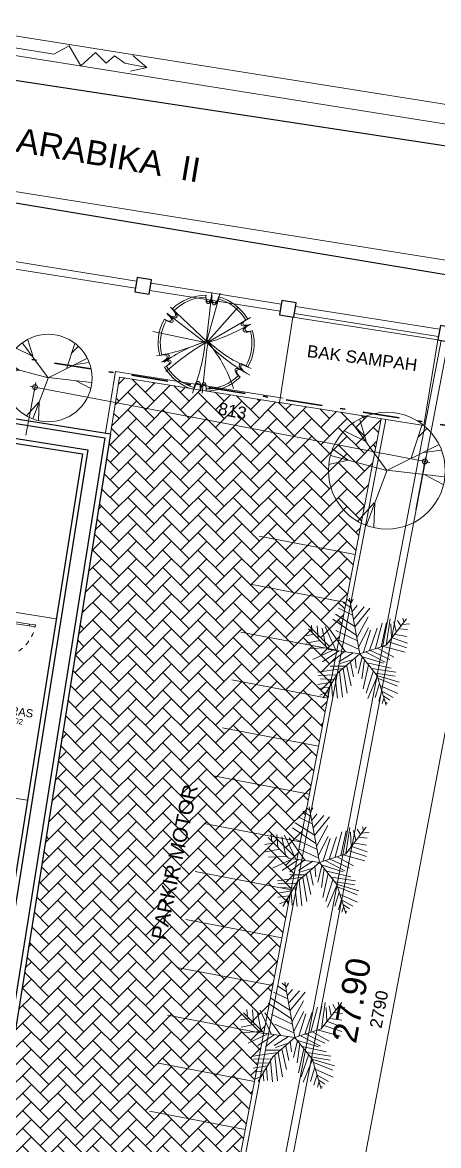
# Model space of a CAD drawing. Header units: millimetres. Extents: x -11 to 1625, y -267 to 180.
# Drawn here: x 1481.09 to 1489.61, y 44.64 to 67.66 of the extents above; entities that cross this region are included whole.
import ezdxf
from ezdxf.enums import TextEntityAlignment as Align

# ---------------------------------------------------------------- set-up
doc = ezdxf.new("R2010")
doc.units = ezdxf.units.MM
doc.linetypes.add('DASHDOT', pattern=[1, 0.5, -0.25, 0, -0.25])
doc.linetypes.add('HIDDEN', pattern=[0.375, 0.25, -0.125])
for name, color, linetype, lineweight in [('ars', 11, 'Continuous', 5), ('batas jalan', 3, 'Continuous', 25), ('GSB', 1, 'DASHDOT', 35), ('KOLOM', 1, 'Continuous', 30), ('KUSEN', 30, 'Continuous', 15), ('lan', 7, 'Continuous', 15), ('line', 11, 'Continuous', 5), ('not', 7, 'Continuous', 20), ('PAGAR', 4, 'Continuous', 18), ('POHON', 84, 'Continuous', 0), ('u', 6, 'Continuous', 20)]:
    doc.layers.add(name, color=color, linetype=linetype, lineweight=lineweight)
doc.styles.add('ATTR', font='romans.shx', dxfattribs={"width": 0.8, "height": 1.735066})
doc.styles.get("Standard").update_dxf_attribs({"font": 'ARIALUNI.TTF'})
doc.dimstyles.new('SK100', dxfattribs={"dimtxt": 0.25, "dimasz": 0.1, "dimexe": 0.1, "dimexo": 0, "dimgap": 0.15, "dimtad": 1, "dimdec": 0, "dimlfac": 100, "dimzin": 12, "dimdsep": 46, "dimtxsty": 'Standard', "dimblk": 'BULAT', "dimcen": 0.1, "dimclrd": 256, "dimclre": 256, "dimclrt": 256, "dimadec": 0, "dimazin": 3, "dimtfac": 1, "dimtdec": 0, "dimtofl": 0, "dimtmove": 0, "dimatfit": 3, "dimldrblk": 'BULAT', "dimfxl": 0, "dimtolj": 1, "dimtzin": 0, "dimlwd": -1, "dimlwe": -1, "dimarcsym": 0})

# ---------------------------------------------------------------- blocks, each defined once
blk = doc.blocks.new('NOTASI RUANG')
at = {"layer": 'not'}
for height, p in [(0.26, (-0.011, 0.3)), (0.175, (-0.009, -0.017))]:
    blk.add_attdef('RUANG', text='', height=height, dxfattribs=at).set_placement(p, align=Align.MIDDLE_CENTER)
blk = doc.blocks.new('DENAH LANTAI DASAR')
for p, q in [((-12.75, 16), (13.75, 16)), ((6.15, 15.9), (13.65, 15.9)), ((13.65, 15.9), (13.65, 1.6)), ((13.75, 16), (13.75, 1.5)), ((6.15, 15.6), (13.35, 15.6)), ((6.15, 15.5), (13.25, 15.5)), ((13.25, 15.5), (13.25, 2)), ((13.35, 15.6), (13.35, 1.9))]:
    blk.add_line(p, q)
at = {"layer": 'KUSEN', "linetype": 'HIDDEN', "ltscale": 0.3}
blk.add_lwpolyline([(12.05, 11.085, 0.414214), (12.85, 11.885, 1.303225)], format="xyb", dxfattribs=at)
at = {"layer": 'KUSEN'}
for points in [[(12.73, 11.885), (12.73, 11.845), (12.17, 11.845), (12.17, 11.885)], [(12.85, 11.885), (12.85, 11.845), (12.73, 11.845), (12.73, 11.885)]]:
    blk.add_lwpolyline(points, close=True, dxfattribs=at)
at = {"layer": 'lan'}
for p, q in [((12.075, 12.075), (13.25, 12.075)), ((12.075, 8.31), (13.25, 8.31))]:
    blk.add_line(p, q, dxfattribs=at)
ref = blk.add_blockref('NOTASI RUANG', (12.719, 9.89), dxfattribs=dict(xscale=0.6323962268195373, yscale=0.6323962268195373, zscale=0.6323962268195373))
ref.add_attrib('RUANG', '- 0.02', dxfattribs={"layer": 'not', "height": 0.1108}).set_placement((12.713, 9.879), align=Align.MIDDLE_CENTER)
ref.add_attrib('RUANG', 'TERAS', dxfattribs={"layer": 'not', "height": 0.1643}).set_placement((12.711, 10.079), align=Align.MIDDLE_CENTER)
blk = doc.blocks.new('BULAT')
for p, q in [((-1, 0), (1, 0)), ((0, -1), (0, 1))]:
    blk.add_line(p, q)
blk.add_circle((0, 0), 0.5)
blk = doc.blocks.new('*D1630')
at = {"layer": 'Defpoints', "color": 0}
for p in [(1481.156, 59.203), (1489.331, 58.661), (1489.143, 57.678)]:
    blk.add_point(p, dxfattribs=at)
at = {"layer": 'u'}
for p, q in [((1481.156, 59.203), (1481.363, 60.283)), ((1481.442, 60.166), (1489.233, 58.679)), ((1489.143, 57.678), (1489.35, 58.759))]:
    blk.add_line(p, q, dxfattribs=at)
at = {"layer": 'u', "xscale": 0.1, "yscale": 0.1, "zscale": 0.1}
for p, rotation in [((1481.344, 60.185), 169.1956795512106), ((1489.331, 58.661), 349.1956795512105)]:
    blk.add_blockref('BULAT', p, dxfattribs=dict(at, rotation=rotation))
at = {"layer": 'u', "insert": (1485.389, 59.696), "char_height": 0.25, "attachment_point": 5, "rotation": 349.1957}
blk.add_mtext('\\A1;813', dxfattribs=at)
blk = doc.blocks.new('*D1632')
at = {"layer": 'Defpoints', "color": 0}
for p in [(1478.844, 45.295), (1486.501, 43.833), (1486.314, 42.851)]:
    blk.add_point(p, dxfattribs=at)
at = {"layer": 'u'}
for p, q in [((1478.844, 45.295), (1478.638, 44.214)), ((1478.755, 44.294), (1486.216, 42.87)), ((1486.501, 43.833), (1486.295, 42.753))]:
    blk.add_line(p, q, dxfattribs=at)
at = {"layer": 'u', "xscale": 0.1, "yscale": 0.1, "zscale": 0.1}
for p, rotation in [((1478.657, 44.312), 169.1956795512109), ((1486.314, 42.851), 349.1956795512109)]:
    blk.add_blockref('BULAT', p, dxfattribs=dict(at, rotation=rotation))
at = {"layer": 'u', "insert": (1482.704, 43.823), "char_height": 0.25, "attachment_point": 5, "rotation": 349.1957}
blk.add_mtext('\\A1;780', dxfattribs=at)
blk = doc.blocks.new('Deciduous Tree 13 PV')
at = {"layer": 'POHON'}
for p, q in [((0.001, 0.001), (-0.438, 0.6)), ((-0.266, 0.38), (-0.347, 0.655)), ((0.311, 0.16), (0.454, 0.594)), ((-0.271, 0.374), (-0.538, 0.509)), ((0.401, 0.429), (0.511, 0.539)), ((0.001, 0.001), (0.664, 0.332)), ((0.001, 0.001), (-0.724, 0.197)), ((-0.495, 0.136), (-0.695, 0.276)), ((0.473, 0.234), (0.697, 0.264)), ((-0.49, 0.136), (-0.748, 0.081)), ((0, 0), (-0.261, -0.702)), ((0.001, 0.008), (0.74, -0.078)), ((0.478, -0.047), (0.721, -0.176)), ((-0.161, -0.414), (-0.376, -0.653)), ((-0.156, -0.414), (-0.166, -0.726))]:
    blk.add_line(p, q, dxfattribs=at)
blk.add_circle((0, 0), 0.75, dxfattribs=at)
at = {"layer": 'POHON', "style": 'ATTR', "width": 0.8, "flags": 9}
blk.add_attdef('ESTCODE', (0.001, 0.001), '', height=0.000003, rotation=180, dxfattribs=at)
blk = doc.blocks.new('Tree Palm')
at = {"layer": 'POHON'}
for p, q in [((-0.07288, 0.39707), (-0.21778, 0.46673)), ((-0.08737, 0.47138), (-0.17069, 0.52711)), ((-0.10186, 0.5364), (-0.13084, 0.55962)), ((0, 0), (-0.105, 0.57)), ((-0.09099, 0.51782), (-0.06563, 0.55962)), ((-0.0765, 0.43423), (-0.02578, 0.4946)), ((-0.05839, 0.35992), (0.04667, 0.48067)), ((-0.05114, 0.27632), (0.10463, 0.46673)), ((-0.03665, 0.19273), (-0.27574, 0.35527)), ((-0.05114, 0.28097), (-0.24676, 0.40636)), ((-0.02941, 0.16486), (0.08652, 0.3785)), ((0.27, 0.09), (0.48, 0.36)), ((0.27127, 0.09056), (0.31112, 0.35992)), ((0.44153, 0.36456), (0.45239, 0.32741)), ((-0.315, 0.045), (-0.525, 0.255)), ((-0.48585, 0.21131), (-0.49309, 0.29026)), ((-0.43513, 0.28561), (-0.42427, 0.15558)), ((-0.38442, 0.26239), (-0.34819, 0.07663)), ((-0.35544, 0.28097), (-0.24314, 0.03947)), ((-0.14533, 0.0209), (-0.30834, 0.2531)), ((-0.24314, 0.23917), (-0.02941, 0.137)), ((-0.01129, 0.06734), (0.09014, 0.26704)), ((0.03942, 0.01625), (0.11187, 0.24381)), ((0.10101, 0.03483), (0.17708, 0.26239)), ((0.16259, 0.05805), (0.23142, 0.31348)), ((0.22055, 0.07198), (0.27489, 0.32277)), ((0.31836, 0.30883), (0.32561, 0.16486)), ((0.35096, 0.32741), (0.3727, 0.22524)), ((0.38719, 0.34134), (0.41979, 0.28561)), ((0.4053, 0.25775), (0.48862, 0.24846)), ((0.43791, 0.29954), (0.51036, 0.30883)), ((-0.47498, 0.19737), (-0.5583, 0.18344)), ((-0.40615, 0.137), (-0.55105, 0.10913)), ((-0.20691, 0.137), (-0.01129, 0.04876)), ((0.29662, 0.12307), (0.48137, 0.06269)), ((0.33285, 0.16486), (0.48862, 0.10913)), ((0.36183, 0.19737), (0.48137, 0.1788)), ((-0.3337, 0.06269), (-0.52207, 0.0534)), ((-0.28299, 0.03483), (-0.4786, -0.05805)), ((-0.21416, 0.03018), (-0.38079, -0.08128)), ((0, 0), (-0.315, 0.045)), ((-0.15982, 0.0209), (-0.3011, -0.09521)), ((0, 0), (-0.225, -0.195)), ((-0.06563, 0.01161), (-0.21416, -0.08128)), ((0, 0), (0.27, 0.09)), ((0, 0), (0.18, -0.225)), ((0.06478, 0.01625), (0.2604, -0.08592)), ((0.11187, 0.03483), (0.30749, -0.05805)), ((0.1807, 0.05805), (0.35096, -0.03483)), ((0.24229, 0.07663), (0.46688, 0.01625)), ((-0.06563, -0.05805), (-0.19967, -0.09985)), ((-0.13446, -0.11378), (-0.08737, -0.32741)), ((-0.09461, -0.08592), (-0.06201, -0.23453)), ((-0.04752, -0.03483), (-0.03665, -0.14629)), ((0.02493, -0.03019), (-0.01491, -0.20202)), ((0.01769, -0.02555), (0.24229, -0.09521)), ((0.05029, -0.0627), (0.02131, -0.25775)), ((0.09014, -0.11378), (0.0358, -0.35992)), ((0.07565, -0.09056), (0.32198, -0.14629)), ((-0.17431, -0.15094), (-0.42789, -0.18809)), ((-0.24314, -0.21596), (-0.42427, -0.2206)), ((-0.225, -0.195), (-0.375, -0.45)), ((-0.15257, -0.12772), (-0.3011, -0.12772)), ((-0.20691, -0.18345), (-0.17793, -0.44352)), ((-0.17069, -0.15094), (-0.12721, -0.40172)), ((0.14085, -0.16951), (0.06478, -0.40172)), ((0.1807, -0.22524), (0.08289, -0.45745)), ((0.12274, -0.15094), (0.36907, -0.18809)), ((0.16259, -0.19738), (0.36183, -0.22989)), ((0.18, -0.225), (0.27, -0.525)), ((0.18433, -0.22524), (0.4053, -0.29026)), ((-0.28299, -0.29026), (-0.42789, -0.31348)), ((-0.30834, -0.34135), (-0.42427, -0.35528)), ((-0.26849, -0.2624), (-0.40253, -0.25775)), ((-0.29023, -0.30884), (-0.27936, -0.43887)), ((-0.25038, -0.23918), (-0.22865, -0.45281)), ((0.20244, -0.30419), (0.15897, -0.44816)), ((0.19157, -0.25311), (0.38719, -0.33206)), ((0.21331, -0.32741), (0.39081, -0.40636)), ((-0.34457, -0.39708), (-0.40978, -0.42494)), ((-0.32646, -0.36921), (-0.31921, -0.44352)), ((0.2278, -0.3785), (0.19519, -0.48532)), ((0.2278, -0.38314), (0.34372, -0.44816)), ((0.24591, -0.45745), (0.23142, -0.50854)), ((0.24591, -0.43423), (0.30749, -0.47603)), ((0.26764, -0.49925), (0.28213, -0.50854))]:
    blk.add_line(p, q, dxfattribs=at)
at = {"layer": 'POHON', "style": 'ATTR', "width": 0.8, "flags": 9}
blk.add_attdef('ESTCODE', (0, 0), '', height=0.00000274, dxfattribs=at)
blk = doc.blocks.new('POH1')
for p, q in [((0.05, -0.21), (0.81, 6.36)), ((0.05, -0.21), (1.89, 6.3)), ((0.13, 0.02), (-4.57, 4.49)), ((0.05, -0.21), (4.16, 4.43)), ((0.02, -0.21), (-5.08, 3.7)), ((0.05, -0.21), (5.8, 3.13)), ((-0.06, -0.14), (-6.86, 1.32))]:
    blk.add_line(p, q)
for centre, radius, start, end in [((0.05, -0.21), 6.25, 90, 135.0227), ((0.05, -0.21), 6.25, 82.7502, 83.2278), ((0.05, -0.21), 5.96, 90, 135.0227), ((0.05, -0.21), 5.96, 82.7502, 83.2278), ((0.05, -0.21), 5.96, 30, 75.0227), ((0.05, -0.21), 6.25, 30, 75.0227), ((0.05, -0.21), 6.25, 142.7502, 143.2278), ((0.05, -0.21), 5.96, 142.7502, 143.2278), ((0.05, -0.21), 6.25, 150, 195.0227), ((0.05, -0.21), 5.96, 150, 195.0227), ((-7.08, 24.06), 25.29, 286.3556, 299.2634), ((0.05, -0.21), 5.96, 22.7502, 23.2278), ((0.05, -0.21), 6.25, 22.7502, 23.2278), ((-10.04, 21.28), 23.43, 278.8909, 295.051), ((5.31, -17.57), 18.35, 106.8033, 125.7765), ((-13.31, -11.55), 17.78, 17.8032, 41.5209), ((11.41, 11.39), 15.87, 224.9427, 249.6513), ((0.05, -0.21), 5.96, 330, 15.0227), ((0.05, -0.21), 6.25, 330, 15.0227), ((17.96, -30.23), 35.05, 120.5334, 131.3202), ((-25.72, 2.83), 25.82, 338.2739, 353.6202), ((297.19, -37.09), 299.21, 172.9262, 174.1748), ((17.56, 17.05), 24.47, 224.1559, 241.0585), ((0.05, -0.21), 6.25, 202.7502, 203.2278), ((0.05, -0.21), 5.96, 202.7502, 203.2278), ((0.05, -0.21), 6.25, 210, 255.0227), ((0.05, -0.21), 5.96, 210, 255.0227), ((0.05, -0.21), 5.96, 322.7502, 323.2278), ((0.05, -0.21), 6.25, 322.7502, 323.2278), ((0.05, -0.21), 5.96, 270, 315.0227), ((0.05, -0.21), 6.25, 270, 315.0227), ((0.05, -0.21), 6.25, 262.7502, 263.2278), ((0.05, -0.21), 5.96, 262.7502, 263.2278)]:
    blk.add_arc(centre, radius, start, end)
for centre, major_axis, ratio, start_param, end_param in [((0.41, 5.99), (-0.115, -0.809), 0.450725, 4.712389, 7.927948), ((1.24, 5.87), (-0.147, -0.833), 0.498328, 4.647864, 7.899063), ((0.39, 5.7), (-0.109, -0.771), 0.450725, 4.712389, 7.927948), ((1.19, 5.58), (-0.14, -0.794), 0.498328, 4.647864, 7.899063), ((-5.14, 3.21), (0.643, -0.504), 0.450725, 4.712389, 7.927948), ((-4.89, 3.05), (0.613, -0.48), 0.450725, 4.712389, 7.927948), ((-4.62, 3.86), (0.648, -0.544), 0.498328, 4.647864, 7.899063), ((-4.4, 3.67), (0.618, -0.518), 0.498328, 4.647864, 7.899063), ((5.34, 2.45), (-0.723, -0.291), 0.450725, 4.712389, 7.927948), ((5.6, 2.58), (-0.758, -0.305), 0.450725, 4.712389, 7.927948), ((5.63, 1.7), (-0.758, -0.276), 0.498328, 4.647864, 7.899063), ((5.9, 1.8), (-0.795, -0.29), 0.498328, 4.647864, 7.899063), ((-5.81, -2.21), (0.795, 0.29), 0.498328, 4.647864, 7.899063), ((-5.53, -2.11), (0.758, 0.276), 0.498328, 4.647864, 7.899063), ((-5.5, -2.99), (0.758, 0.305), 0.450725, 4.712389, 7.927948), ((-5.24, -2.86), (0.723, 0.291), 0.450725, 4.712389, 7.927948), ((4.99, -3.46), (-0.613, 0.48), 0.450725, 4.712389, 7.927948), ((4.49, -4.09), (-0.618, 0.518), 0.498328, 4.647864, 7.899063), ((4.71, -4.28), (-0.648, 0.544), 0.498328, 4.647864, 7.899063), ((5.23, -3.62), (-0.643, 0.504), 0.450725, 4.712389, 7.927948), ((-1.15, -6.28), (0.147, 0.833), 0.498328, 4.647864, 7.899063), ((-1.09, -5.99), (0.14, 0.794), 0.498328, 4.647864, 7.899063), ((-0.32, -6.4), (0.115, 0.809), 0.450725, 4.712389, 7.927948), ((-0.3, -6.11), (0.109, 0.771), 0.450725, 4.712389, 7.927948)]:
    blk.add_ellipse(centre, major_axis=major_axis, ratio=ratio, start_param=start_param, end_param=end_param)
blk.add_point((0.05, -0.21))
blk.add_point((0.05, -0.21))
blk = doc.blocks.new('*D1634')
at = {"layer": 'Defpoints', "color": 0}
for p in [(1489.931, 61.334), (1484.766, 33.915), (1486.082, 33.667)]:
    blk.add_point(p, dxfattribs=at)
at = {"layer": 'u'}
for p, q in [((1489.931, 61.334), (1491.345, 61.068)), ((1491.228, 60.988), (1486.1, 33.765)), ((1484.766, 33.915), (1486.18, 33.648))]:
    blk.add_line(p, q, dxfattribs=at)
at = {"layer": 'u', "xscale": 0.1, "yscale": 0.1, "zscale": 0.1}
for p, rotation in [((1491.247, 61.086), 79.33193220774305), ((1486.082, 33.667), 259.331932207743)]:
    blk.add_blockref('BULAT', p, dxfattribs=dict(at, rotation=rotation))
at = {"layer": 'u', "insert": (1488.391, 47.428), "char_height": 0.25, "attachment_point": 5, "rotation": 79.3319}
blk.add_mtext('\\A1;2790', dxfattribs=at)
blk = doc.blocks.new('*D1635')
at = {"layer": 'Defpoints', "color": 0}
for p in [(1453.637, 67.335), (1490.072, 62.742), (1489.884, 61.559)]:
    blk.add_point(p, dxfattribs=at)
at = {"layer": 'u'}
for p, q in [((1453.637, 67.335), (1453.841, 68.616)), ((1453.924, 68.502), (1489.974, 62.757)), ((1489.884, 61.559), (1490.088, 62.84))]:
    blk.add_line(p, q, dxfattribs=at)
at = {"layer": 'u', "xscale": 0.1, "yscale": 0.1, "zscale": 0.1}
for p, rotation in [((1453.825, 68.518), 170.946141512389), ((1490.072, 62.742), 350.946141512389)]:
    blk.add_blockref('BULAT', p, dxfattribs=dict(at, rotation=rotation))
at = {"layer": 'u', "insert": (1471.993, 65.904), "char_height": 0.25, "attachment_point": 5, "rotation": 350.9461}
blk.add_mtext('\\A1;3670', dxfattribs=at)

msp = doc.modelspace()

# ---------------------------------------------------------------- hatches: boundary and pattern name
at = {"layer": 'ars'}
h = msp.add_hatch(dxfattribs=at)
h.set_pattern_fill('AR-HBONE', color=256, scale=0.0025)
h.set_pattern_definition([(45, (1507.31275, -222.2606), (4e-17, 0.35921024), [0.762, -0.254]), (135, (1507.49236, -222.081), (4e-17, 0.35921024), [0.762, -0.254])])
h.paths.add_polyline_path([(1488.432162, 59.5380886), (1486.4142997, 59.8596273), (1483.0732195, 60.3920158), (1482.8882431, 59.2311702), (1480.6065094, 44.9118235), (1479.5278109, 45.08371), (1478.4085919, 38.0598911), (1478.4506497, 38.0531894, -0.423190975), (1479.1635445, 37.0377492), (1478.7436369, 34.8374179), (1478.8345593, 34.826908), (1478.8087232, 34.6033963), (1483.4776351, 34.0637097), (1483.5034712, 34.2872215), (1483.6109571, 34.274797)])

# ---------------------------------------------------------------- linework, layer by layer
for p, q in [((1482.9902014, 60.506506), (1482.789489, 59.2469063)), ((1483.0732195, 60.3920158), (1482.8882431, 59.2311702)), ((1486.4300358, 59.9583814), (1482.9902014, 60.506506)), ((1486.4142997, 59.8596273), (1483.0732195, 60.3920158))]:
    msp.add_line(p, q, dxfattribs=at)
at = {"layer": 'batas jalan'}
for p, q in [((1509.5628843, 59.1961127), (1435.8233847, 71.4564217)), ((1503.58881, 63.0220929), (1454.6069366, 70.4787742))]:
    msp.add_line(p, q, dxfattribs=at)
at = {"layer": 'GSB', "ltscale": 1.5}
msp.add_line((1496.70685, 58.2949975), (1448.8246496, 65.924845), dxfattribs=at)
at = {"layer": 'KOLOM'}
for points in [[(1483.3897313, 62.1384772), (1483.6859937, 62.091269), (1483.733202, 62.3875313), (1483.4369396, 62.4347396)], [(1486.3523548, 61.6663944), (1486.6486171, 61.6191861), (1486.6958254, 61.9154485), (1486.3995631, 61.9626567)], [(1489.5922289, 61.1568801), (1489.8869109, 61.1006435), (1489.9431475, 61.3953254), (1489.6484656, 61.4515621)]]:
    msp.add_lwpolyline(points, close=True, dxfattribs=at)
at = {"layer": 'lan'}
for p, q in [((1485.936377, 57.1292886), (1487.9009233, 56.7543779)), ((1485.7489217, 56.1470155), (1487.7134679, 55.7721048)), ((1485.5614663, 55.1647424), (1487.5260125, 54.7898316)), ((1485.3740109, 54.1824693), (1487.3385571, 53.8075585)), ((1485.1865555, 53.2001962), (1487.1511017, 52.8252854)), ((1484.9991001, 52.217923), (1486.9636464, 51.8430123)), ((1484.8116447, 51.2356499), (1486.776191, 50.8607392)), ((1484.6241894, 50.2533768), (1486.5887356, 49.878466)), ((1484.436734, 49.2711037), (1486.4012802, 48.8961929)), ((1484.2492786, 48.2888306), (1486.2138248, 47.9139198)), ((1484.0618232, 47.3065575), (1486.0263694, 46.9316467)), ((1483.8743678, 46.3242843), (1485.8389141, 45.9493736)), ((1483.6869124, 45.3420112), (1485.6514587, 44.9671005))]:
    msp.add_line(p, q, dxfattribs=at)
msp.add_lwpolyline([(1486.6285569, 61.6223826), (1489.5922289, 61.1568801), (1489.3122584, 59.399885), (1486.349635, 59.8719678)], close=True, dxfattribs=at)
at = {"layer": 'line'}
for p, q in [((1517.6790472, 61.5351614), (1454.7551972, 71.5618389)), ((1517.6267222, 61.1384528), (1454.3886951, 71.2151932)), ((1480.8880426, 67.1478028), (1481.7293685, 67.0122461)), ((1481.7293685, 67.0122461), (1482.0454622, 67.1815757)), ((1482.0454622, 67.1815757), (1482.2843068, 66.7701124)), ((1482.2843068, 66.7701124), (1482.5826155, 67.0484061)), ((1482.5826155, 67.0484061), (1482.8049043, 66.8301514)), ((1482.8049043, 66.8301514), (1482.9749983, 66.974878)), ((1482.9749983, 66.974878), (1483.181327, 66.826672)), ((1483.181327, 66.826672), (1483.6363304, 66.7368547)), ((1483.3516486, 66.9853647), (1483.6363304, 66.7368547)), ((1483.6363304, 66.7368547), (1483.3013493, 66.6607826))]:
    msp.add_line(p, q, dxfattribs=at)
at = {"layer": 'PAGAR'}
for p, q in [((1483.4015334, 62.2125428), (1480.7351723, 62.6374174)), ((1483.4251375, 62.360674), (1480.7587764, 62.7855486)), ((1486.387761, 61.8885912), (1483.7213999, 62.3134657)), ((1486.3641569, 61.74046), (1483.6977957, 62.1653345)), ((1489.6331764, 61.3714465), (1486.6840234, 61.8413829)), ((1489.605045, 61.2240367), (1486.6604192, 61.6932517)), ((1484.514776, 34.175189), (1489.6613984, 61.1436799)), ((1484.6077983, 33.8624389), (1489.8087394, 61.1155616)), ((1483.6109571, 34.274797), (1488.432162, 59.5380886)), ((1483.7105645, 34.2632832), (1488.5309623, 59.5223451))]:
    msp.add_line(p, q, dxfattribs=at)

# ---------------------------------------------------------------- block references
at = {"rotation": 350.9462507932595}
msp.add_blockref('DENAH LANTAI DASAR', (1466.7917771, 45.5942248), dxfattribs=at)
at = {"layer": 'POHON'}
for name, p, xscale, yscale, zscale in [('POH1', (1484.8422749, 61.1202731), 0.157610670999913, 0.157610670999913, 0.157610670999913), ('Deciduous Tree 13 PV', (1481.6155848, 60.3720865), 1.195661951756673, 1.195661951756673, 1.195661951756673), ('Deciduous Tree 13 PV', (1488.5510148, 58.4721371), 1.595675849552529, 1.595675849552529, 1.595675849552529), ('Tree Palm', (1487.9955448, 54.7167059), 2, 2, 2), ('Tree Palm', (1487.1689927, 50.4399258), 2, 2, 2), ('Tree Palm', (1486.6686353, 46.847605), 2, 2, 2)]:
    msp.add_blockref(name, p, dxfattribs=dict(at, xscale=xscale, yscale=yscale, zscale=zscale))

# ---------------------------------------------------------------- texts
at = {"layer": 'not', "attachment_point": 1}
for s, width, insert, char_height, rotation in [('\\pi0.20286;JL. ARABIKA  II', 5.253610777, (1479.7069792, 65.7299683), 0.5, 350.39052035), ('BAK SAMPAH', 2.290500661, (1486.9364596, 61.0529788), 0.25, 352.61936379), ('\\pi0.092497;PARKIR MOTOR', 3.384517328, (1483.7033628, 48.8044035), 0.3, 78.09595662), ('\\pi0.24771;27.90', 2.190504275, (1487.3801318, 46.5573026), 0.5, 79.51880764)]:
    msp.add_mtext_dynamic_manual_height_columns(s, width=width, gutter_width=12.5, heights=[0], dxfattribs=dict(at, insert=insert, char_height=char_height, rotation=rotation))

# ---------------------------------------------------------------- dimensions: what is measured, and where the dimension line sits
at = {"layer": 'u'}
for p1, p2, distance, picture, middle in [((1453.6368009, 67.3351714), (1489.8840754, 61.5592344), 1.1973305, '*D1635', (1471.9925576, 65.9038839)), ((1489.9314517, 61.3340389), (1484.7663477, 33.9147455), 1.3385014, '*D1634', (1488.3913383, 47.428023))]:
    dim = msp.add_aligned_dim(p1=p1, p2=p2, distance=distance, dimstyle='SK100', dxfattribs=at)
    dim.commit()
    dim.dimension.update_dxf_attribs({"geometry": picture, "text_midpoint": middle})
for base, p1, p2, picture, middle in [((1489.3309238, 58.6606993), (1481.1564747, 59.2026509), (1489.1434684, 57.6784262), '*D1630', (1485.3374269, 59.4228116)), ((1486.3138544, 42.8511449), (1478.8443926, 45.2946515), (1486.5013098, 43.833418), '*D1632', (1482.6522987, 43.5499102))]:
    dim = msp.add_linear_dim(base=base, p1=p1, p2=p2, angle=349.19567955, dimstyle='SK100', dxfattribs=at)
    dim.commit()
    dim.dimension.update_dxf_attribs({"geometry": picture, "text_midpoint": middle, "dimtype": 161})

doc.saveas('drawing.dxf')
